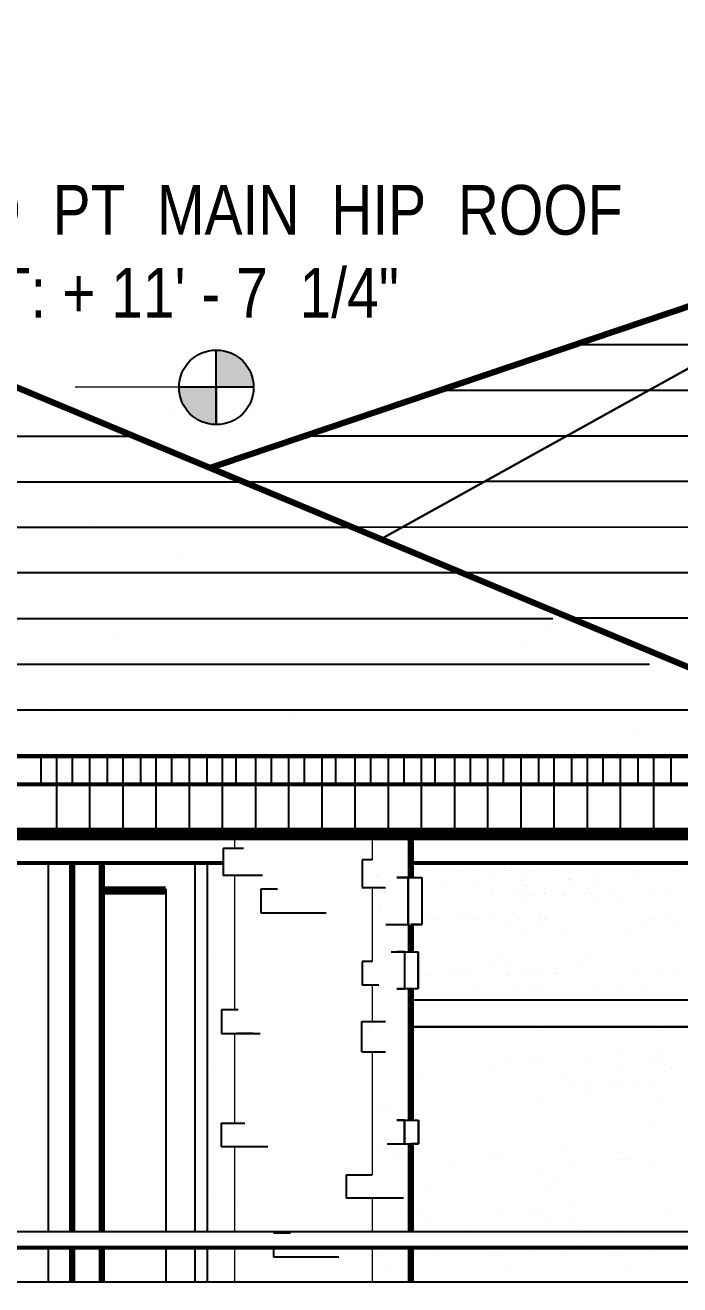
# Model space of a CAD drawing. Header units: inches. Extents: x 913 to 4010, y 85 to 6286.
# Drawn here: x 2992.9 to 3071.8, y 445.3 to 597.2 of the extents above; entities that cross this region are included whole.
import ezdxf

# ---------------------------------------------------------------- set-up
doc = ezdxf.new("R2010")
doc.units = ezdxf.units.IN
doc.header["$MEASUREMENT"] = 0
for name, color, linetype in [('DIMENSIONS', 3, 'Continuous'), ('NORTH_ELEVATION', 7, 'Continuous'), ('SOUTH_ELEVATION', 7, 'Continuous'), ('SOUTH_ELEVATION_TEXT', 7, 'Continuous')]:
    doc.layers.add(name, color=color, linetype=linetype)
doc.styles.add('ARCHENT', font='technical.ttf', dxfattribs={"height": 6})

msp = doc.modelspace()

# ---------------------------------------------------------------- hatches: boundary and pattern name
at = {"layer": 'SOUTH_ELEVATION_TEXT', "linetype": 'Continuous', "ltscale": 0.5}
h = msp.add_hatch(color=7, dxfattribs=at)
h.paths.add_polyline_path([(3015.91, 558.05), (3015.91, 553.55), (3020.41, 553.55, 0.414214)])
h.paths.add_polyline_path([(3015.91, 549.05), (3015.91, 553.55), (3011.41, 553.55, 0.414214)])

# ---------------------------------------------------------------- linework, layer by layer
at = {"layer": 'DIMENSIONS', "color": 7, "linetype": 'Continuous', "lineweight": 20, "ltscale": 150}
msp.add_line((3015.91, 553.55), (2998.87, 553.55), dxfattribs=at)
at = {"layer": 'NORTH_ELEVATION', "color": 93, "linetype": 'Continuous', "lineweight": 20, "ltscale": 0.5}
for p, q in [((3067.77, 560.85), (3067.77, 560.85)), ((3070.08, 561.84), (3070.08, 561.84)), ((3010.09, 550.51), (3010.09, 550.51)), ((3023.16, 549.95), (3023.16, 549.95)), ((3000.7, 537.26), (3000.7, 537.26)), ((3011.74, 533.68), (3011.74, 533.68)), ((3003.62, 523.27), (3003.62, 523.27)), ((3053.46, 522.24), (3053.46, 522.24)), ((3028.07, 520.06), (3028.07, 520.06)), ((3041.03, 520.47), (3041.03, 520.47)), ((3052.07, 516.9), (3052.07, 516.9)), ((2996.46, 515), (2996.46, 515)), ((3025.19, 514.13), (3025.19, 514.13)), ((3066.91, 512.06), (3066.91, 512.06))]:
    msp.add_line(p, q, dxfattribs=at)
at = {"layer": 'NORTH_ELEVATION', "color": 93, "linetype": 'Continuous', "ltscale": 0.5}
for p, q in [((3059.23, 558.71), (3162.56, 558.73)), ((3042.93, 553.2), (3177.51, 553.24)), ((2916.69, 547.66), (3005.97, 547.66)), ((3026.63, 547.7), (3192.46, 547.74)), ((2921.56, 542.16), (3019.17, 542.16)), ((3019.17, 542.16), (3048.22, 542.16)), ((3048.3, 542.21), (3207.41, 542.24)), ((2926.44, 536.66), (3033.13, 536.66)), ((3032.27, 536.7), (3222.36, 536.75)), ((3044.8, 531.16), (2931.31, 531.16)), ((3045.46, 531.21), (3237.31, 531.25)), ((3252.26, 525.75), (3058.65, 525.71)), ((2936.19, 525.66), (3056.48, 525.66)), ((2941.07, 520.16), (3068.15, 520.16)), ((2945.94, 514.66), (3079.82, 514.66)), ((2994.75, 509.18), (2994.75, 505.68)), ((2996.63, 509.18), (2996.63, 505.68)), ((2998.51, 509.18), (2998.51, 505.68)), ((3000.63, 509.18), (3000.63, 505.68)), ((3002.75, 509.18), (3002.75, 505.68)), ((3004.63, 509.18), (3004.63, 505.68)), ((3006.75, 509.18), (3006.75, 505.68)), ((3008.63, 509.18), (3008.63, 505.68)), ((3010.51, 509.16), (3010.51, 505.66)), ((3012.63, 509.16), (3012.63, 505.66)), ((3014.75, 509.16), (3014.75, 505.66)), ((3016.63, 509.16), (3016.63, 505.66)), ((3018.28, 509.16), (3018.28, 505.66)), ((3020.63, 509.16), (3020.63, 505.66)), ((3022.51, 509.16), (3022.51, 505.66)), ((3024.63, 509.16), (3024.63, 505.66)), ((3026.51, 509.16), (3026.51, 505.66)), ((3028.63, 509.16), (3028.63, 505.66)), ((3030.28, 509.16), (3030.28, 505.66)), ((3032.63, 509.16), (3032.63, 505.66)), ((3034.51, 509.16), (3034.51, 505.66)), ((3036.63, 509.16), (3036.63, 505.66)), ((3038.51, 509.16), (3038.51, 505.66)), ((3040.63, 509.16), (3040.63, 505.66)), ((3042.28, 509.13), (3042.28, 505.63)), ((3044.63, 509.13), (3044.63, 505.63)), ((3046.51, 509.13), (3046.51, 505.63)), ((3048.63, 509.13), (3048.63, 505.63)), ((3050.51, 509.13), (3050.51, 505.63)), ((3052.63, 509.13), (3052.63, 505.63)), ((3054.75, 509.13), (3054.75, 505.63)), ((3056.63, 509.13), (3056.63, 505.63)), ((3058.75, 509.13), (3058.75, 505.63)), ((3060.63, 509.13), (3060.63, 505.63)), ((3062.51, 509.13), (3062.51, 505.63)), ((3064.63, 509.13), (3064.63, 505.63)), ((3066.75, 509.13), (3066.75, 505.63)), ((3068.63, 509.13), (3068.63, 505.63)), ((3070.75, 509.13), (3070.75, 505.63)), ((2431, 505.66), (3588.17, 505.66))]:
    msp.add_line(p, q, dxfattribs=at)
at = {"layer": 'NORTH_ELEVATION', "color": 27, "linetype": 'Continuous', "lineweight": 20, "ltscale": 0.5}
for p, q in [((3058.22, 525.95), (3058.22, 525.95)), ((3034.1, 497.57), (3034.1, 497.57)), ((3034.08, 493.86), (3034.08, 493.86)), ((3035.27, 494.78), (3035.27, 494.78)), ((3036.25, 492.66), (3036.25, 492.66)), ((3034.38, 489.75), (3034.38, 489.75)), ((3035.58, 490.67), (3035.58, 490.67)), ((3036.55, 488.55), (3036.55, 488.55)), ((3033.7, 483.75), (3033.7, 483.75)), ((3034.78, 483.32), (3034.78, 483.32)), ((3035.76, 481.2), (3035.76, 481.2)), ((3035.08, 479.21), (3035.08, 479.21)), ((3034.37, 476.55), (3034.37, 476.55)), ((3036.06, 477.09), (3036.06, 477.09)), ((3035.35, 474.43), (3035.35, 474.43)), ((3035.55, 470.05), (3035.55, 470.05)), ((3036.72, 467.26), (3036.72, 467.26)), ((3035.53, 466.35), (3035.53, 466.35)), ((3035.83, 462.24), (3035.83, 462.24)), ((3035.15, 456.24), (3035.15, 456.24)), ((3036.23, 455.81), (3036.23, 455.81)), ((3036.53, 451.7), (3036.53, 451.7)), ((3035.82, 449.04), (3035.82, 449.04)), ((3036.8, 446.92), (3036.8, 446.92))]:
    msp.add_line(p, q, dxfattribs=at)
at = {"layer": 'NORTH_ELEVATION', "color": 93, "linetype": 'Continuous', "lineweight": 30, "ltscale": 0.5}
msp.add_line((1372.12, 509.16), (3589.58, 509.16), dxfattribs=at)
at = {"layer": 'NORTH_ELEVATION', "color": 7, "linetype": 'Continuous', "ltscale": 0.5}
for p, q in [((2564.37, 499.66), (3580.55, 499.66)), ((2564.37, 499.66), (3580.55, 499.66)), ((2564.37, 499.66), (3584.21, 499.66)), ((2932.29, 496.16, 0.33), (3016.74, 496.16, 0.33)), ((2995.63, 496.16, -0.38), (2995.63, 451.66, -0.38)), ((3013.31, 496.16), (3013.31, 451.66)), ((3014.81, 496.16), (3014.81, 451.66)), ((3009.81, 493.04, -1), (3009.81, 451.66, -1)), ((3039.37, 479.67), (3122.18, 479.67)), ((2995.63, 449.76, -0.38), (2995.63, 445.66, -0.38)), ((3009.81, 449.76, -1), (3009.81, 445.66, -1)), ((3013.31, 449.76), (3013.31, 445.66)), ((3014.81, 449.76), (3014.81, 445.66))]:
    msp.add_line(p, q, dxfattribs=at)
at = {"layer": 'NORTH_ELEVATION', "color": 7, "linetype": 'Continuous', "lineweight": 20, "ltscale": 0.5}
for p, q in [((3041.03, 495.25), (3041.03, 495.25)), ((3042.93, 494.04), (3042.93, 494.04)), ((3045.5, 495.25), (3045.5, 495.25)), ((3047.02, 495.35), (3047.02, 495.35)), ((3047.4, 494.04), (3047.4, 494.04)), ((3048.92, 494.14), (3048.92, 494.14)), ((3050.79, 495.25), (3050.79, 495.25)), ((3051.49, 495.35), (3051.49, 495.35)), ((3052.69, 494.04), (3052.69, 494.04)), ((3053.39, 494.14), (3053.39, 494.14)), ((3053.9, 494.14), (3053.9, 494.14)), ((3054.04, 495.25), (3054.04, 495.25)), ((3055.94, 494.04), (3055.94, 494.04)), ((3056.78, 495.35), (3056.78, 495.35)), ((3058.37, 494.14), (3058.37, 494.14)), ((3058.67, 494.14), (3058.67, 494.14)), ((3060.03, 495.35), (3060.03, 495.35)), ((3061.93, 494.14), (3061.93, 494.14)), ((3063.65, 494.14), (3063.65, 494.14)), ((3066.64, 495.25), (3066.64, 495.25)), ((3066.91, 494.14), (3066.91, 494.14)), ((3068.54, 494.04), (3068.54, 494.04)), ((3071.32, 495.25), (3071.32, 495.25)), ((3042.45, 492.45), (3042.45, 492.45)), ((3046.92, 492.45), (3046.92, 492.45)), ((3048.18, 492.49), (3048.18, 492.49)), ((3048.83, 493.47), (3048.83, 493.47)), ((3049.34, 492.38), (3049.34, 492.38)), ((3051.1, 493.15), (3051.1, 493.15)), ((3052.21, 492.45), (3052.21, 492.45)), ((3052.65, 492.49), (3052.65, 492.49)), ((3053.3, 493.47), (3053.3, 493.47)), ((3053.82, 492.38), (3053.82, 492.38)), ((3055.46, 492.45), (3055.46, 492.45)), ((3055.57, 493.15), (3055.57, 493.15)), ((3057.94, 492.49), (3057.94, 492.49)), ((3058.58, 493.47), (3058.58, 493.47)), ((3059.1, 492.38), (3059.1, 492.38)), ((3060.86, 493.15), (3060.86, 493.15)), ((3061.19, 492.49), (3061.19, 492.49)), ((3061.84, 493.47), (3061.84, 493.47)), ((3062.35, 492.38), (3062.35, 492.38)), ((3064.11, 493.15), (3064.11, 493.15)), ((3068.06, 492.45), (3068.06, 492.45)), ((3044.62, 492.22), (3044.62, 492.22)), ((3049.01, 491.73), (3049.01, 491.73)), ((3049.1, 492.22), (3049.1, 492.22)), ((3051.76, 491.42), (3051.76, 491.42)), ((3053.48, 491.73), (3053.48, 491.73)), ((3054.38, 492.22), (3054.38, 492.22)), ((3056.23, 491.42), (3056.23, 491.42)), ((3057.63, 492.22), (3057.63, 492.22)), ((3058.77, 491.73), (3058.77, 491.73)), ((3061.52, 491.42), (3061.52, 491.42)), ((3062.02, 491.73), (3062.02, 491.73)), ((3064.77, 491.42), (3064.77, 491.42)), ((3070.24, 492.22), (3070.24, 492.22)), ((3041.92, 490.06), (3041.92, 490.06)), ((3042.49, 489.5), (3042.49, 489.5)), ((3042.75, 489.3), (3042.75, 489.3)), ((3045.15, 489.59), (3045.15, 489.59)), ((3046.39, 490.06), (3046.39, 490.06)), ((3046.96, 489.5), (3046.96, 489.5)), ((3047.22, 489.3), (3047.22, 489.3)), ((3049.62, 489.59), (3049.62, 489.59)), ((3051.68, 490.06), (3051.68, 490.06)), ((3052.24, 489.5), (3052.24, 489.5)), ((3052.51, 489.3), (3052.51, 489.3)), ((3054.91, 489.59), (3054.91, 489.59)), ((3054.93, 490.06), (3054.93, 490.06)), ((3055.5, 489.5), (3055.5, 489.5)), ((3055.76, 489.3), (3055.76, 489.3)), ((3058.16, 489.59), (3058.16, 489.59)), ((3067.53, 490.06), (3067.53, 490.06)), ((3068.1, 489.5), (3068.1, 489.5)), ((3068.36, 489.3), (3068.36, 489.3)), ((3070.76, 489.59), (3070.76, 489.59)), ((3041.49, 489.1), (3041.49, 489.1)), ((3043.54, 487.89), (3043.54, 487.89)), ((3045.97, 489.1), (3045.97, 489.1)), ((3048.01, 487.89), (3048.01, 487.89)), ((3051.25, 489.1), (3051.25, 489.1)), ((3052.93, 488.14), (3052.93, 488.14)), ((3053.3, 487.89), (3053.3, 487.89)), ((3054.5, 489.1), (3054.5, 489.1)), ((3056.55, 487.89), (3056.55, 487.89)), ((3057.4, 488.14), (3057.4, 488.14)), ((3062.68, 488.14), (3062.68, 488.14)), ((3065.94, 488.14), (3065.94, 488.14)), ((3067.11, 489.1), (3067.11, 489.1)), ((3069.15, 487.89), (3069.15, 487.89)), ((3071.78, 489.1), (3071.78, 489.1)), ((3049.63, 483.71), (3049.63, 483.71)), ((3050.58, 484.72), (3050.58, 484.72)), ((3050.65, 484.08), (3050.65, 484.08)), ((3054.1, 483.71), (3054.1, 483.71)), ((3055.05, 484.72), (3055.05, 484.72)), ((3055.13, 484.08), (3055.13, 484.08)), ((3059.39, 483.71), (3059.39, 483.71)), ((3060.33, 484.72), (3060.33, 484.72)), ((3060.41, 484.08), (3060.41, 484.08)), ((3062.64, 483.71), (3062.64, 483.71)), ((3063.59, 484.72), (3063.59, 484.72)), ((3063.66, 484.08), (3063.66, 484.08)), ((3041.3, 482.8), (3041.3, 482.8)), ((3041.57, 482.6), (3041.57, 482.6)), ((3043.97, 482.88), (3043.97, 482.88)), ((3045.78, 482.8), (3045.78, 482.8)), ((3046.04, 482.6), (3046.04, 482.6)), ((3048.44, 482.88), (3048.44, 482.88)), ((3051.06, 482.8), (3051.06, 482.8)), ((3051.32, 482.6), (3051.32, 482.6)), ((3052.55, 482.87), (3052.55, 482.87)), ((3053.73, 482.88), (3053.73, 482.88)), ((3054.31, 482.8), (3054.31, 482.8)), ((3054.58, 482.6), (3054.58, 482.6)), ((3056.98, 482.88), (3056.98, 482.88)), ((3057.02, 482.87), (3057.02, 482.87)), ((3062.31, 482.87), (3062.31, 482.87)), ((3065.56, 482.87), (3065.56, 482.87)), ((3066.92, 482.8), (3066.92, 482.8)), ((3067.18, 482.6), (3067.18, 482.6)), ((3069.58, 482.88), (3069.58, 482.88)), ((3071.59, 482.8), (3071.59, 482.8)), ((3042.36, 481.19), (3042.36, 481.19)), ((3046.83, 481.19), (3046.83, 481.19)), ((3049.14, 481.24), (3049.14, 481.24)), ((3051.74, 481.44), (3051.74, 481.44)), ((3052.12, 481.19), (3052.12, 481.19)), ((3053.61, 481.24), (3053.61, 481.24)), ((3055.37, 481.19), (3055.37, 481.19)), ((3056.22, 481.44), (3056.22, 481.44)), ((3058.89, 481.24), (3058.89, 481.24)), ((3061.5, 481.44), (3061.5, 481.44)), ((3062.15, 481.24), (3062.15, 481.24)), ((3064.75, 481.44), (3064.75, 481.44)), ((3067.97, 481.19), (3067.97, 481.19)), ((3046.15, 476.5), (3046.15, 476.5)), ((3054.81, 476.01), (3054.81, 476.01)), ((3060.89, 476.5), (3060.89, 476.5)), ((3069.55, 476.01), (3069.55, 476.01)), ((3041.8, 475.11), (3041.8, 475.11)), ((3056.54, 475.11), (3056.54, 475.11)), ((3041.15, 473.31), (3041.15, 473.31)), ((3053.86, 472.66), (3053.86, 472.66)), ((3054.28, 473.62), (3054.28, 473.62)), ((3055.11, 472.86), (3055.11, 472.86)), ((3055.88, 473.31), (3055.88, 473.31)), ((3057.51, 473.14), (3057.51, 473.14)), ((3064.14, 473.6), (3064.14, 473.6)), ((3068.6, 472.66), (3068.6, 472.66)), ((3069.02, 473.62), (3069.02, 473.62)), ((3069.85, 472.86), (3069.85, 472.86)), ((3049.39, 471.84), (3049.39, 471.84)), ((3051.51, 472.35), (3051.51, 472.35)), ((3056.09, 471.32), (3056.09, 471.32)), ((3061.16, 471.99), (3061.16, 471.99)), ((3062.69, 472.16), (3062.69, 472.16)), ((3064.12, 471.84), (3064.12, 471.84)), ((3066.25, 472.35), (3066.25, 472.35)), ((3070.02, 471.68), (3070.02, 471.68)), ((3070.83, 471.32), (3070.83, 471.32)), ((3040.87, 470.91), (3040.87, 470.91)), ((3055.61, 470.91), (3055.61, 470.91)), ((3057.99, 470.11), (3057.99, 470.11)), ((3064.58, 470.95), (3064.58, 470.95)), ((3066.77, 469.95), (3066.77, 469.95)), ((3045.62, 469.21), (3045.62, 469.21)), ((3046.45, 468.45), (3046.45, 468.45)), ((3059.03, 469.27), (3059.03, 469.27)), ((3060.36, 469.21), (3060.36, 469.21)), ((3061.19, 468.45), (3061.19, 468.45)), ((3063.85, 469.3), (3063.85, 469.3)), ((3065.01, 469.19), (3065.01, 469.19)), ((3068.89, 469.25), (3068.89, 469.25)), ((3046.24, 466.59), (3046.24, 466.59)), ((3055.1, 467.34), (3055.1, 467.34)), ((3060.98, 466.59), (3060.98, 466.59)), ((3069.83, 467.34), (3069.83, 467.34)), ((3040.12, 465.78), (3040.12, 465.78)), ((3042.09, 466.44), (3042.09, 466.44)), ((3050.81, 465.74), (3050.81, 465.74)), ((3054.86, 465.78), (3054.86, 465.78)), ((3056.83, 466.44), (3056.83, 466.44)), ((3060.67, 465.72), (3060.67, 465.72)), ((3065.55, 465.74), (3065.55, 465.74)), ((3069.42, 465.94), (3069.42, 465.94)), ((3070.11, 466.03), (3070.11, 466.03)), ((3068.59, 464.95), (3068.59, 464.95)), ((3070.3, 463.01), (3070.3, 463.01)), ((3049.55, 460.44), (3049.55, 460.44)), ((3049.98, 461.22), (3049.98, 461.22)), ((3050.81, 460.46), (3050.81, 460.46)), ((3055.66, 461.25), (3055.66, 461.25)), ((3058.01, 461.55), (3058.01, 461.55)), ((3064.29, 460.44), (3064.29, 460.44)), ((3064.72, 461.22), (3064.72, 461.22)), ((3065.29, 460.52), (3065.29, 460.52)), ((3065.55, 460.46), (3065.55, 460.46)), ((3066.32, 460.89), (3066.32, 460.89)), ((3070.4, 461.25), (3070.4, 461.25)), ((3070.48, 461.65), (3070.48, 461.65)), ((3044.5, 459.64), (3044.5, 459.64)), ((3059.24, 459.64), (3059.24, 459.64)), ((3059.73, 460.05), (3059.73, 460.05)), ((3068.22, 459.68), (3068.22, 459.68)), ((3042.37, 457.77), (3042.37, 457.77)), ((3055.38, 458.66), (3055.38, 458.66)), ((3057.11, 457.77), (3057.11, 457.77)), ((3064.8, 458.04), (3064.8, 458.04)), ((3070.12, 458.66), (3070.12, 458.66)), ((3041.32, 456.81), (3041.32, 456.81)), ((3042.15, 456.05), (3042.15, 456.05)), ((3054.72, 456.87), (3054.72, 456.87)), ((3056.06, 456.81), (3056.06, 456.81)), ((3056.89, 456.05), (3056.89, 456.05)), ((3069.46, 456.87), (3069.46, 456.87)), ((3044.27, 454.68), (3044.27, 454.68)), ((3049.95, 454.5), (3049.95, 454.5)), ((3054.44, 454.47), (3054.44, 454.47)), ((3059.01, 454.68), (3059.01, 454.68)), ((3064.69, 454.5), (3064.69, 454.5)), ((3069.18, 454.47), (3069.18, 454.47)), ((3070.59, 454.34), (3070.59, 454.34)), ((3040.61, 454.19), (3040.61, 454.19)), ((3055.35, 454.19), (3055.35, 454.19)), ((3041.3, 452.73), (3041.3, 452.73)), ((3046.06, 452.46), (3046.06, 452.46)), ((3056.04, 452.73), (3056.04, 452.73)), ((3059.2, 452.77), (3059.2, 452.77)), ((3060.03, 452.01), (3060.03, 452.01)), ((3060.8, 452.46), (3060.8, 452.46)), ((3064.29, 452.55), (3064.29, 452.55)), ((3065.58, 451.85), (3065.58, 451.85)), ((3055.66, 449.99), (3055.66, 449.99)), ((3059.81, 450.14), (3059.81, 450.14)), ((3070.4, 449.99), (3070.4, 449.99)), ((3042.65, 449.1), (3042.65, 449.1)), ((3049.35, 448.76), (3049.35, 448.76)), ((3050.04, 448.85), (3050.04, 448.85)), ((3053.7, 449.34), (3053.7, 449.34)), ((3057.39, 449.1), (3057.39, 449.1)), ((3064.09, 448.76), (3064.09, 448.76)), ((3064.78, 448.85), (3064.78, 448.85)), ((3068.44, 449.34), (3068.44, 449.34)), ((3068.77, 448.44), (3068.77, 448.44)), ((3051.25, 447.55), (3051.25, 447.55)), ((3065.99, 447.55), (3065.99, 447.55))]:
    msp.add_line(p, q, dxfattribs=at)
at = {"layer": 'NORTH_ELEVATION', "color": 7, "linetype": 'Continuous', "lineweight": 30, "ltscale": 0.5}
msp.add_line((3107.43, 476.42), (3039.37, 476.42), dxfattribs=at)
at = {"layer": 'NORTH_ELEVATION', "color": 27, "linetype": 'Continuous', "ltscale": 0.5}
for p, q in [((3037.7, 465.14), (3037.7, 465.14)), ((3038.7, 463.16), (3038.7, 463.16)), ((3038, 461.04), (3038, 461.04)), ((3038.88, 453.69), (3038.88, 453.69)), ((3037.51, 449.58), (3037.51, 449.58))]:
    msp.add_line(p, q, dxfattribs=at)
at = {"layer": 'NORTH_ELEVATION', "color": 103, "linetype": 'Continuous', "ltscale": 0.5}
for p, q in [((3651.72, 451.66), (2195.88, 451.66)), ((2531.99, 445.66), (3649.22, 445.66))]:
    msp.add_line(p, q, dxfattribs=at)
at = {"layer": 'NORTH_ELEVATION', "color": 93, "linetype": 'Continuous', "ltscale": 0.5}
for points, const_width in [([(2887.89, 596.86), (3098.62, 509.05)], 0.75), ([(3087.44, 568.23), (3015.16, 543.83)], 0.75), ([(1408.4, 509.04), (3589.53, 509.04)], 0.5), ([(1407.04, 505.66), (3588.17, 505.67)], 0.5)]:
    msp.add_lwpolyline(points, dxfattribs=dict(at, const_width=const_width))
at = {"layer": 'NORTH_ELEVATION', "color": 7, "linetype": 'Continuous', "ltscale": 0.5}
for points, const_width, elevation in [([(3016.74, 496.16), (2932.29, 496.16)], 0.5, 0.33), ([(3009.81, 492.84), (3002.09, 492.84)], 1, 1.33)]:
    msp.add_lwpolyline(points, dxfattribs=dict(at, const_width=const_width, elevation=elevation))
at = {"layer": 'NORTH_ELEVATION', "color": 7, "linetype": 'Continuous', "ltscale": 0.5, "const_width": 0.5}
msp.add_lwpolyline([(3541.75, 496.16), (3039.36, 496.16)], dxfattribs=at)
at = {"layer": 'NORTH_ELEVATION', "color": 103, "linetype": 'Continuous', "ltscale": 0.5, "const_width": 0.5}
msp.add_lwpolyline([(2195.88, 449.62), (3651.72, 449.87)], dxfattribs=at)
at = {"layer": 'SOUTH_ELEVATION', "color": 93, "linetype": 'Continuous', "lineweight": 30, "ltscale": 50}
msp.add_line((3035.77, 535.24), (3095.12, 568.23), dxfattribs=at)
at = {"layer": 'SOUTH_ELEVATION', "color": 93, "linetype": 'Continuous', "lineweight": 20, "ltscale": 0.75}
msp.add_line((3067.52, 560.77, 1), (3067.52, 560.77, 1), dxfattribs=at)
at = {"layer": 'SOUTH_ELEVATION', "color": 31, "linetype": 'Continuous', "lineweight": 20, "ltscale": 0.5}
for p, q in [((3048.06, 529.95), (3048.06, 529.95)), ((3049.14, 530.27), (3049.14, 530.27)), ((3055.78, 524.93), (3055.78, 524.93))]:
    msp.add_line(p, q, dxfattribs=at)
at = {"layer": 'SOUTH_ELEVATION', "color": 27, "linetype": 'Continuous', "lineweight": 20, "ltscale": 0.75}
for p, q in [((3058.47, 525.87, 1), (3058.47, 525.87, 1)), ((3035.34, 494.52, 1), (3035.34, 494.52, 1)), ((3035.08, 492.2, 1), (3035.08, 492.2, 1)), ((3035.64, 490.41, 1), (3035.64, 490.41, 1)), ((3035.38, 488.09, 1), (3035.38, 488.09, 1)), ((3034.43, 476.29, 1), (3034.43, 476.29, 1)), ((3034.18, 473.98, 1), (3034.18, 473.98, 1)), ((3036.53, 464.69, 1), (3036.53, 464.69, 1)), ((3038.5, 460.58, 1), (3038.5, 460.58, 1)), ((3035.88, 448.78, 1), (3035.88, 448.78, 1))]:
    msp.add_line(p, q, dxfattribs=at)
at = {"layer": 'SOUTH_ELEVATION', "color": 49, "linetype": 'Continuous', "ltscale": 0.5}
for p, q in [((2996.63, 505.68), (2996.63, 499.66)), ((3000.63, 505.68), (3000.63, 499.66)), ((3004.63, 505.68), (3004.63, 499.66)), ((3008.63, 505.68), (3008.63, 499.66)), ((3012.63, 505.68), (3012.63, 499.66)), ((3016.63, 505.68), (3016.63, 499.66)), ((3020.63, 505.68), (3020.63, 499.66)), ((3024.63, 505.68), (3024.63, 499.66)), ((3028.63, 505.68), (3028.63, 499.66)), ((3032.63, 505.68), (3032.63, 499.66)), ((3036.63, 505.68), (3036.63, 499.66)), ((3040.63, 505.68), (3040.63, 499.66)), ((3044.63, 505.68), (3044.63, 499.66)), ((3048.63, 505.68), (3048.63, 499.66)), ((3052.63, 505.68), (3052.63, 499.66)), ((3056.63, 505.68), (3056.63, 499.66)), ((3060.63, 505.68), (3060.63, 499.66)), ((3064.63, 505.68), (3064.63, 499.66)), ((3068.63, 505.68), (3068.63, 499.66))]:
    msp.add_line(p, q, dxfattribs=at)
at = {"layer": 'SOUTH_ELEVATION', "color": 27, "linetype": 'Continuous', "lineweight": 20, "ltscale": 50}
for p, q in [((3018.1, 499.66), (3018.1, 497.92)), ((3034.71, 499.66), (3034.71, 496.53)), ((3018.1, 494.67), (3018.11, 478.45)), ((3034.71, 493.2), (3034.71, 484.28)), ((3034.71, 481.43), (3034.71, 477.05)), ((3018.11, 475.6), (3018.11, 464.79)), ((3034.71, 473.39), (3034.71, 458.56)), ((3018.11, 461.95), (3018.12, 451.66)), ((3034.71, 455.72), (3034.71, 451.66)), ((3018.12, 449.76), (3018.12, 445.66)), ((3034.71, 449.77), (3034.71, 445.66))]:
    msp.add_line(p, q, dxfattribs=at)
at = {"layer": 'SOUTH_ELEVATION', "color": 27, "linetype": 'Continuous', "ltscale": 0.5}
for p, q in [((3016.74, 497.92), (3016.74, 494.67)), ((3019.18, 497.92), (3016.74, 497.92)), ((3034.71, 496.53), (3033.49, 496.53)), ((3033.49, 496.53), (3033.49, 493.28)), ((3021.49, 494.67), (3016.74, 494.67)), ((3038.25, 494.43, 1.23), (3040.7, 494.43, 1.23)), ((3040.7, 494.43, 1.23), (3040.7, 488.73, 1.23)), ((3023.3, 493.01), (3021.27, 493.01)), ((3021.27, 493.01), (3021.27, 490.17)), ((3033.47, 493.2), (3036.32, 493.2)), ((3021.27, 490.17), (3029.15, 490.16)), ((3036.35, 488.73, 0.97), (3039.2, 488.73, 0.97)), ((3037, 485.45, 1.23), (3040.26, 485.45, 1.23)), ((3038.59, 485.45, 1.23), (3038.59, 480.98, 1.23)), ((3034.71, 484.28), (3033.49, 484.28)), ((3033.49, 484.28), (3033.49, 481.43)), ((3035.53, 481.43), (3033.49, 481.43)), ((3040.26, 480.98, 1.23), (3038.22, 480.98, 1.23)), ((3018.55, 478.45), (3016.52, 478.45)), ((3016.52, 478.45), (3016.52, 475.6)), ((3033.47, 473.39), (3033.47, 477.06)), ((3033.47, 477.05), (3036.32, 477.05)), ((3016.52, 475.6), (3019.37, 475.6)), ((3020.39, 475.6), (3018.35, 475.6)), ((3018.35, 475.6), (3021.2, 475.6)), ((3033.47, 473.39), (3036.32, 473.39)), ((3038.25, 465.14, 1.23), (3040.29, 465.14, 1.23)), ((3016.49, 464.8, 1.92), (3016.49, 461.96, 1.92)), ((3016.49, 464.8, 1.92), (3019.34, 464.8, 1.92)), ((3018.26, 461.96, 1.92), (3021.11, 461.96, 1.92)), ((3019.28, 461.96, 1.92), (3022.13, 461.96, 1.92)), ((3036.52, 462.3), (3039.37, 462.3)), ((3031.59, 458.56), (3031.59, 455.72)), ((3031.59, 458.56), (3034.71, 458.56)), ((3038.5, 455.72), (3031.59, 455.72)), ((3024.85, 451.51), (3022.81, 451.51)), ((3022.81, 449.76), (3022.81, 448.67)), ((3022.81, 448.67), (3030.69, 448.67))]:
    msp.add_line(p, q, dxfattribs=at)
at = {"layer": 'SOUTH_ELEVATION', "color": 7, "linetype": 'Continuous', "lineweight": 20, "ltscale": 0.5}
for p, q in [((3017.67, 494.21), (3017.67, 494.21)), ((3015.47, 485.36), (3015.47, 485.36)), ((3015.65, 471.83), (3015.65, 471.83)), ((3015.48, 456.27), (3015.48, 456.27))]:
    msp.add_line(p, q, dxfattribs=at)
at = {"layer": 'SOUTH_ELEVATION', "color": 27, "linetype": 'Continuous', "lineweight": 30, "ltscale": 50}
for p, q in [((3037.69, 494.43, 1), (3039.03, 494.43, 1.23)), ((3039.03, 494.43, 1.23), (3039.03, 488.73, 1.23)), ((3040.7, 488.73, 1.23), (3039.36, 488.73, 1)), ((3037.69, 485.45, 1), (3038.59, 485.45, 1.23)), ((3040.26, 485.45, 1.23), (3040.26, 480.98, 1.23)), ((3038.59, 480.98, 1.23), (3037.7, 480.98, 1)), ((3037.7, 465.14, 1), (3038.62, 465.14, 1.23)), ((3038.62, 465.14, 1.23), (3038.62, 462.3, 1.23)), ((3040.29, 462.3, 1.23), (3039.37, 462.3, 1))]:
    msp.add_line(p, q, dxfattribs=at)
at = {"layer": 'SOUTH_ELEVATION', "color": 27, "linetype": 'Continuous', "ltscale": 0.75}
for p, q in [((3036.79, 467, 1), (3036.79, 467, 1)), ((3038.76, 462.89, 1), (3038.76, 462.89, 1)), ((3035.63, 446.46, 1), (3035.63, 446.46, 1))]:
    msp.add_line(p, q, dxfattribs=at)
at = {"layer": 'SOUTH_ELEVATION', "color": 27, "linetype": 'Continuous', "lineweight": 30, "ltscale": 0.5}
msp.add_line((3040.29, 465.14, 1.23), (3040.29, 462.3, 1.23), dxfattribs=at)
at = {"layer": 'SOUTH_ELEVATION', "color": 37, "linetype": 'Continuous', "ltscale": 0.5}
for p, q in [((3018.22, 464.94), (3018.22, 464.94)), ((3018.41, 454.66), (3018.41, 454.66))]:
    msp.add_line(p, q, dxfattribs=at)
at = {"layer": 'SOUTH_ELEVATION', "color": 23, "linetype": 'Continuous', "ltscale": 0.5}
msp.add_line((3016.49, 461.95, 1.92), (3020.04, 461.95), dxfattribs=at)
at = {"layer": 'SOUTH_ELEVATION', "color": 7, "linetype": 'Continuous', "ltscale": 0.5, "const_width": 1.5}
msp.add_lwpolyline([(3584.21, 499.66), (1424.57, 499.66)], dxfattribs=at)
at = {"layer": 'SOUTH_ELEVATION', "color": 27, "linetype": 'Continuous', "ltscale": 0.5, "const_width": 0.75, "elevation": 1}
for points in [[(3039.36, 499.66), (3039.36, 494.43)], [(3039.36, 488.73), (3039.36, 485.45)], [(3039.37, 480.98), (3039.37, 465.14)], [(3039.37, 462.3), (3039.37, 451.66)], [(3039.38, 449.77), (3039.38, 445.66)]]:
    msp.add_lwpolyline(points, dxfattribs=at)
at = {"layer": 'SOUTH_ELEVATION', "color": 47, "linetype": 'Continuous', "ltscale": 0.5, "const_width": 0.75, "elevation": -0.38}
for points in [[(2998.53, 496.16), (2998.53, 451.66)], [(2998.53, 449.76), (2998.53, 445.66)]]:
    msp.add_lwpolyline(points, dxfattribs=at)
at = {"layer": 'SOUTH_ELEVATION', "color": 37, "linetype": 'Continuous', "ltscale": 0.5, "const_width": 0.75, "elevation": -0.38}
for points in [[(3002.09, 496.16), (3002.09, 451.66)], [(3002.09, 449.76), (3002.09, 445.66)]]:
    msp.add_lwpolyline(points, dxfattribs=at)
at = {"layer": 'SOUTH_ELEVATION_TEXT', "color": 7, "linetype": 'Continuous', "ltscale": 0.5}
for p, q in [((3015.91, 549.05), (3015.91, 558.05)), ((3020.41, 553.55), (3011.41, 553.55)), ((3015.91, 553.55), (3015.91, 549.05))]:
    msp.add_line(p, q, dxfattribs=at)
msp.add_circle((3015.91, 553.55), 4.5, dxfattribs=at)

# ---------------------------------------------------------------- texts
at = {"layer": 'SOUTH_ELEVATION_TEXT', "color": 7, "linetype": 'Continuous', "ltscale": 0.5, "insert": (2979.74, 577.96), "char_height": 6, "width": 163, "attachment_point": 1, "style": 'ARCHENT'}
msp.add_mtext('MID  PT  MAIN  HIP  ROOF\\PDAT: + 11\' - 7  1/4"', dxfattribs=at)

doc.saveas('drawing.dxf')
